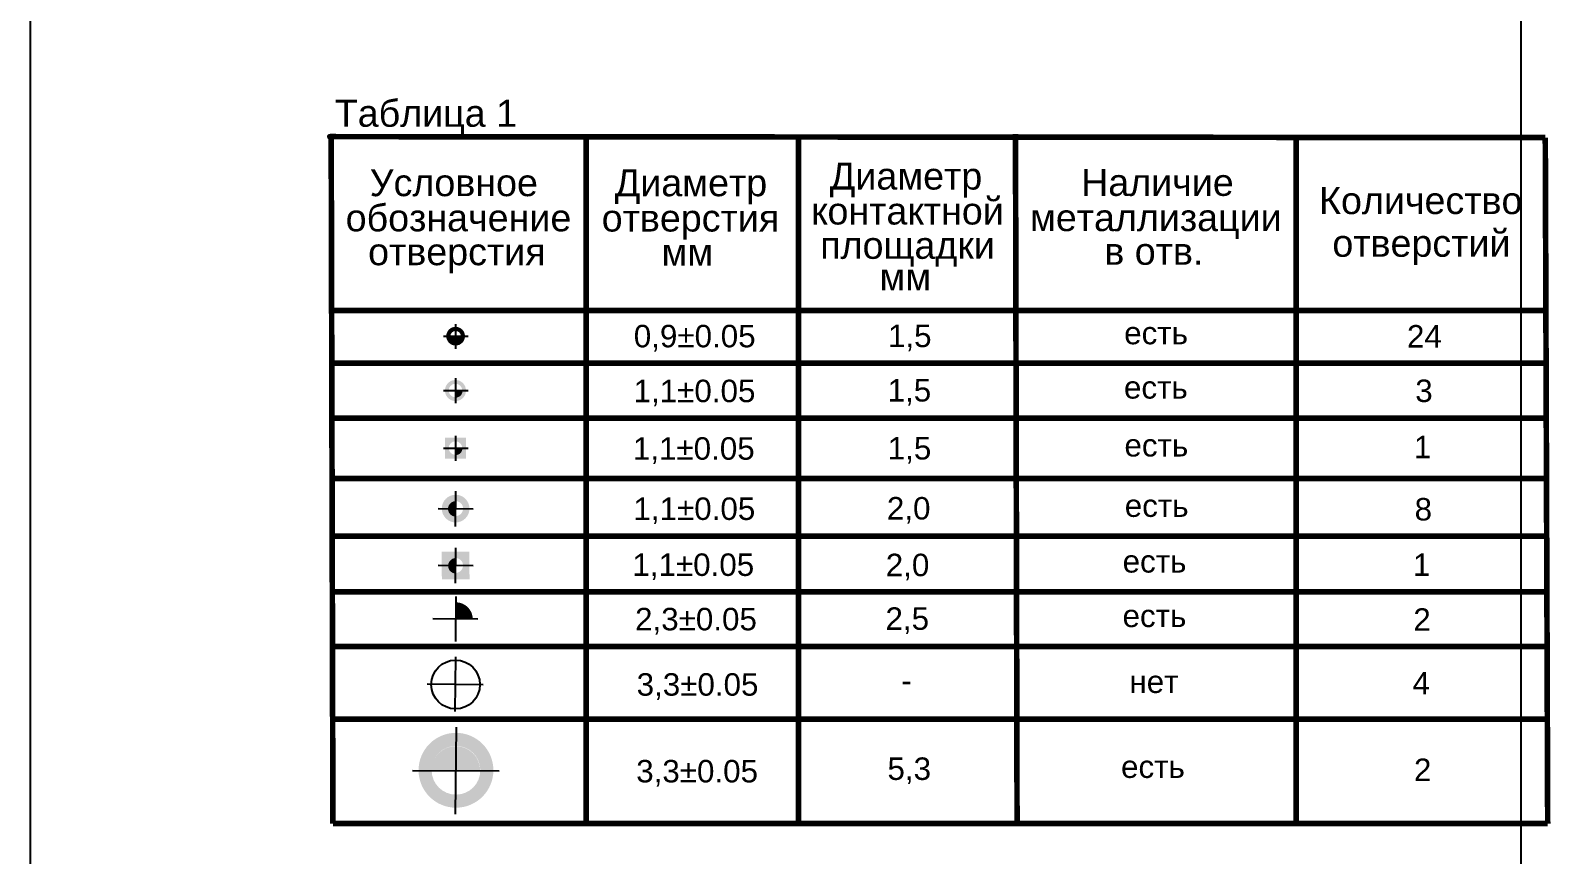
# Model space of a CAD drawing. Header units: millimetres. Extents: x -1 to 588, y 12 to 419.
# Drawn here: x -1 to 213.2, y 177.4 to 293.4 of the extents above; entities that cross this region are included whole.
import ezdxf

# ---------------------------------------------------------------- set-up
doc = ezdxf.new("R2010")
doc.units = ezdxf.units.MM
doc.header["$MEASUREMENT"] = 0
for name, color, linetype in [('BottomLayer', 5, 'Continuous'), ('DrillDrawing', 1, 'Continuous'), ('TopLayer', 1, 'Continuous')]:
    doc.layers.add(name, color=color, linetype=linetype)
doc.styles.add('Arial', font='arial.ttf', dxfattribs={"height": 0.2})

msp = doc.modelspace()

# ---------------------------------------------------------------- hatches: boundary and pattern name
for points in [[(58.2, 250.29, 1), (59.68, 250.29)], [(59.9, 242.65), (58.94, 242.65), (58.94, 241.69, 0.416095)], [(59.89, 234.55), (58.94, 234.55), (58.93, 233.6, 0.416095)], [(55.53, 189.19), (58.96, 189.19), (62.39, 189.19, 1)]]:
    msp.add_hatch(color=256).paths.add_polyline_path(points)
h = msp.add_hatch(color=256)
edge = h.paths.add_edge_path()
edge.add_arc((58.95, 226.03), 1.09, 91.9133, 268.983)
edge.add_line((58.93, 224.94), (58.92, 227.11))
h = msp.add_hatch(color=256)
edge = h.paths.add_edge_path()
edge.add_arc((58.96, 218.02), 1.09, 91.9133, 268.983)
edge.add_line((58.94, 216.93), (58.92, 219.1))
h = msp.add_hatch(color=256)
h.dxf.hatch_style = 1
h.paths.add_polyline_path([(58.96, 210.49), (61.35, 210.49, 0.410575), (58.99, 212.88, 0.003614), (58.96, 212.88)])
at = {"layer": 'BottomLayer'}
h = msp.add_hatch(color=5, dxfattribs=at)
edge = h.paths.add_edge_path()
edge.add_arc((58.91, 242.69), 1.48, 0, 360)
edge = h.paths.add_edge_path(flags=0)
edge.add_arc((58.91, 242.69), 0.955, 0, 360)
h = msp.add_hatch(color=5, dxfattribs=at)
h.paths.add_polyline_path([(57.43, 236.07), (60.39, 236.07), (60.39, 233.11), (57.43, 233.11)])
edge = h.paths.add_edge_path(flags=0)
edge.add_arc((58.91, 234.59), 0.955, 0, 360)
h = msp.add_hatch(color=5, dxfattribs=at)
edge = h.paths.add_edge_path()
edge.add_arc((58.93, 226.07), 1.95, 0, 360)
edge = h.paths.add_edge_path(flags=17)
edge.add_arc((58.93, 226.07), 1.05, 0, 360)
h = msp.add_hatch(color=5, dxfattribs=at)
h.paths.add_polyline_path([(60.86, 220.02), (60.89, 216.12), (56.99, 216.09), (56.96, 219.99)])
edge = h.paths.add_edge_path(flags=16)
edge.add_arc((58.92, 218.06), 1.05, 0, 360, ccw=False)
h = msp.add_hatch(color=5, dxfattribs=at)
edge = h.paths.add_edge_path()
edge.add_arc((58.95, 210.53), 2.39, 0, 360)
edge = h.paths.add_edge_path(flags=0)
edge.add_arc((58.95, 210.53), 2.39, 0, 360)
h = msp.add_hatch(color=5, dxfattribs=at)
edge = h.paths.add_edge_path()
edge.add_arc((58.98, 189.23), 5.27, 90.4312, 450.4312, ccw=False)
edge = h.paths.add_edge_path(flags=0)
edge.add_arc((58.98, 189.23), 3.43, 90.4312, 450.4312, ccw=False)
at = {"layer": 'TopLayer'}
h = msp.add_hatch(color=1, dxfattribs=at)
edge = h.paths.add_edge_path()
edge.add_arc((58.93, 250.34), 1.32, 0, 360)
edge = h.paths.add_edge_path(flags=0)
edge.add_arc((58.93, 250.34), 0.738, 0, 360)

# ---------------------------------------------------------------- linework, layer by layer
for p, q in [((58.93, 252.05), (58.93, 248.54)), ((60.72, 250.29), (57.21, 250.29)), ((58.93, 244.41), (58.93, 240.89)), ((60.72, 242.65), (57.21, 242.65)), ((58.93, 236.3), (58.93, 232.79)), ((60.71, 234.55), (57.2, 234.55)), ((58.9, 223.56), (58.95, 228.52)), ((61.41, 225.99), (56.45, 226.04)), ((58.91, 215.59), (58.96, 220.55)), ((61.42, 218.02), (56.45, 218.07)), ((58.94, 213.7), (58.89, 207.36)), ((62.06, 210.49), (55.73, 210.54)), ((58.89, 205.19), (58.83, 197.5)), ((54.91, 201.38), (62.81, 201.31)), ((59, 195.28), (58.85, 183.06)), ((52.85, 189.22), (65.07, 189.17))]:
    msp.add_line(p, q)
msp.add_lwpolyline([(-0.98, 12.16), (-0.98, 309.16), (209.02, 309.16), (209.02, 12.16), (-0.98, 12.16)])
at = {"layer": 'DrillDrawing', "const_width": 0.395}
msp.add_lwpolyline([(41.01, 278.43, 1), (41.4, 278.43, 1)], format="xyb", close=True, dxfattribs=at)
at = {"layer": 'DrillDrawing', "const_width": 0.791}
for points in [[(41.22, 278.43), (212.45, 278.3)], [(41.64, 181.73), (41.4, 278.43)], [(77.33, 181.73), (77.33, 278.73)], [(107.23, 181.73), (107.23, 278.53)], [(138.03, 181.84), (137.81, 278.79)], [(177.34, 181.73), (177.34, 278.08)], [(212.79, 181.73), (212.45, 278.3)], [(41.3, 253.95), (212.45, 253.95)], [(41.5, 246.54), (212.65, 246.54)], [(41.65, 238.79), (212.8, 238.79)], [(41.52, 230.31), (212.68, 230.31)], [(41.51, 222.17), (212.66, 222.17)], [(41.62, 214.36), (212.77, 214.36)], [(41.58, 206.66), (212.73, 206.66)], [(41.56, 196.43), (212.71, 196.43)], [(41.64, 181.73), (212.79, 181.73)]]:
    msp.add_lwpolyline(points, dxfattribs=at)
at = {"layer": 'TopLayer'}
msp.add_circle((58.92, 201.3), 3.43, dxfattribs=at)

# ---------------------------------------------------------------- texts
at = {"layer": 'DrillDrawing', "style": 'Arial'}
for s, height, p in [('Таблица 1', 3.796, (41.9, 279.82)), ('Диаметр', 3.796, (111.65, 270.98)), ('Условное', 3.796, (46.82, 270.05)), ('Диаметр', 3.796, (81.35, 270.04)), ('Наличие', 3.796, (147.05, 270.09)), ('контактной', 3.796, (109, 266.06)), ('Количество', 3.796, (180.58, 267.53)), ('обозначение', 3.7961, (43.44, 265.1)), ('отверстия', 3.796, (79.51, 265.07)), ('металлизации', 3.7961, (139.85, 265.13)), ('отверстий', 3.796, (182.45, 261.52)), ('площадки', 3.796, (110.3, 261.23)), ('отверстия', 3.796, (46.6, 260.33)), ('мм', 3.796, (87.92, 260.28)), ('в отв.', 3.796, (150.32, 260.39)), ('мм', 3.796, (118.63, 256.78)), ('0,9%%P0.05', 3.163, (84.03, 248.77)), ('1,5', 3.163, (119.84, 248.8)), ('есть', 3.163, (153.12, 249.2)), ('24', 3.163, (192.96, 248.74)), ('1,1%%P0.05', 3.163, (84, 241.05)), ('1,5', 3.163, (119.79, 241.14)), ('3', 3.16, (194.13, 241.07)), ('есть', 3.163, (153.09, 241.55)), ('1,1%%P0.05', 3.163, (83.9, 232.95)), ('1,5', 3.163, (119.81, 232.98)), ('есть', 3.163, (153.16, 233.4)), ('1', 3.16, (193.93, 233.16)), ('1,1%%P0.05', 3.163, (83.98, 224.47)), ('2,0', 3.163, (119.69, 224.53)), ('есть', 3.163, (153.2, 224.9)), ('8', 3.16, (194.04, 224.4)), ('1,1%%P0.05', 3.163, (83.83, 216.59)), ('2,0', 3.163, (119.53, 216.55)), ('есть', 3.163, (152.9, 217.06)), ('1', 3.16, (193.8, 216.59)), ('2,3%%P0.05', 3.163, (84.21, 208.93)), ('2,5', 3.163, (119.49, 209)), ('2', 3.16, (193.86, 208.87)), ('есть', 3.163, (152.89, 209.39)), ('3,3%%P0.05', 3.163, (84.43, 199.73)), ('-', 3.16, (121.71, 200.3)), ('нет', 3.163, (153.86, 200.11)), ('4', 3.16, (193.74, 199.91)), ('3,3%%P0.05', 3.163, (84.37, 187.52)), ('5,3', 3.163, (119.77, 187.87)), ('есть', 3.163, (152.68, 188.15)), ('2', 3.16, (193.95, 187.72))]:
    msp.add_text(s, height=height, dxfattribs=at).set_placement(p)

doc.saveas('drawing.dxf')
